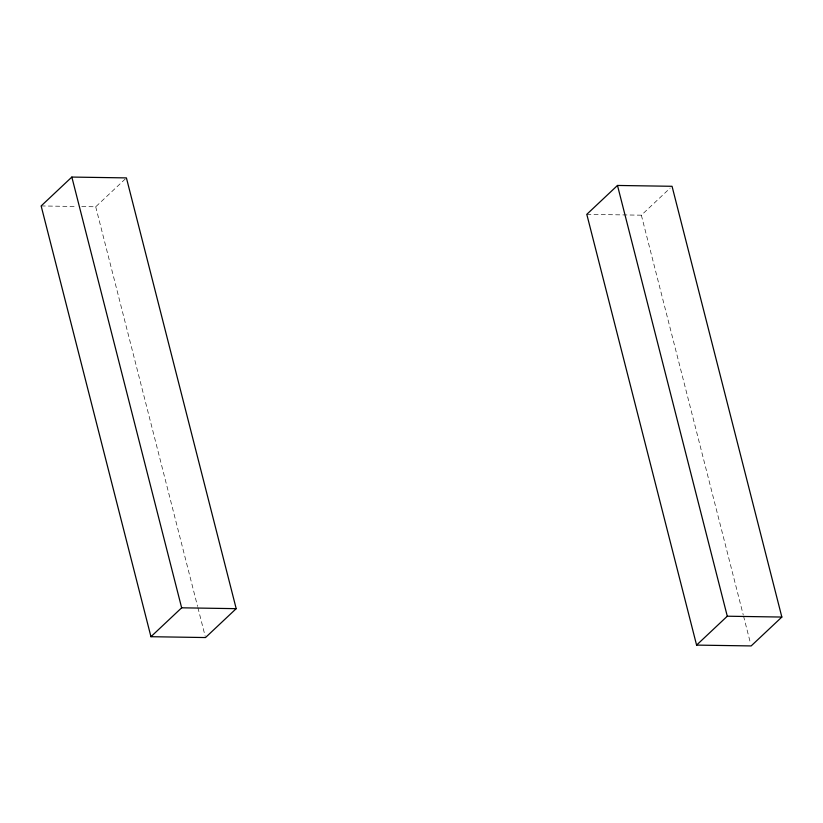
<?xml version="1.0" encoding="UTF-8"?>
<svg xmlns="http://www.w3.org/2000/svg" width="823" height="823" viewBox="0 0 823 823"><rect width="100%" height="100%" fill="white"/><g stroke="black" fill="none" stroke-linecap="round" stroke-linejoin="round"><path stroke-width="0.62" stroke-dasharray="4.12 3.09" d="M81.755 206.573L95.715 206.789L125.477 178.776M586.799 214.34L641.354 215.184L670.189 188.045M41.15 205.945L76.683 206.501M641.354 215.184L743.22 614.812M743.539 616.057L750.525 643.442M95.715 206.789L197.582 606.417M197.901 607.662L205.194 636.302"/><path stroke-width="1.23" d="M71.848 177.068L41.15 205.945L150.948 636.704L205.513 637.547L236.201 608.66L126.413 177.902L71.848 177.068L181.646 607.816L150.948 636.704M617.487 185.453L586.799 214.34L696.587 645.098L751.152 645.932L781.85 617.055L672.052 186.296L617.487 185.453L727.285 616.211L696.587 645.098M181.646 607.816L236.201 608.66M727.285 616.211L781.85 617.055"/></g></svg>
